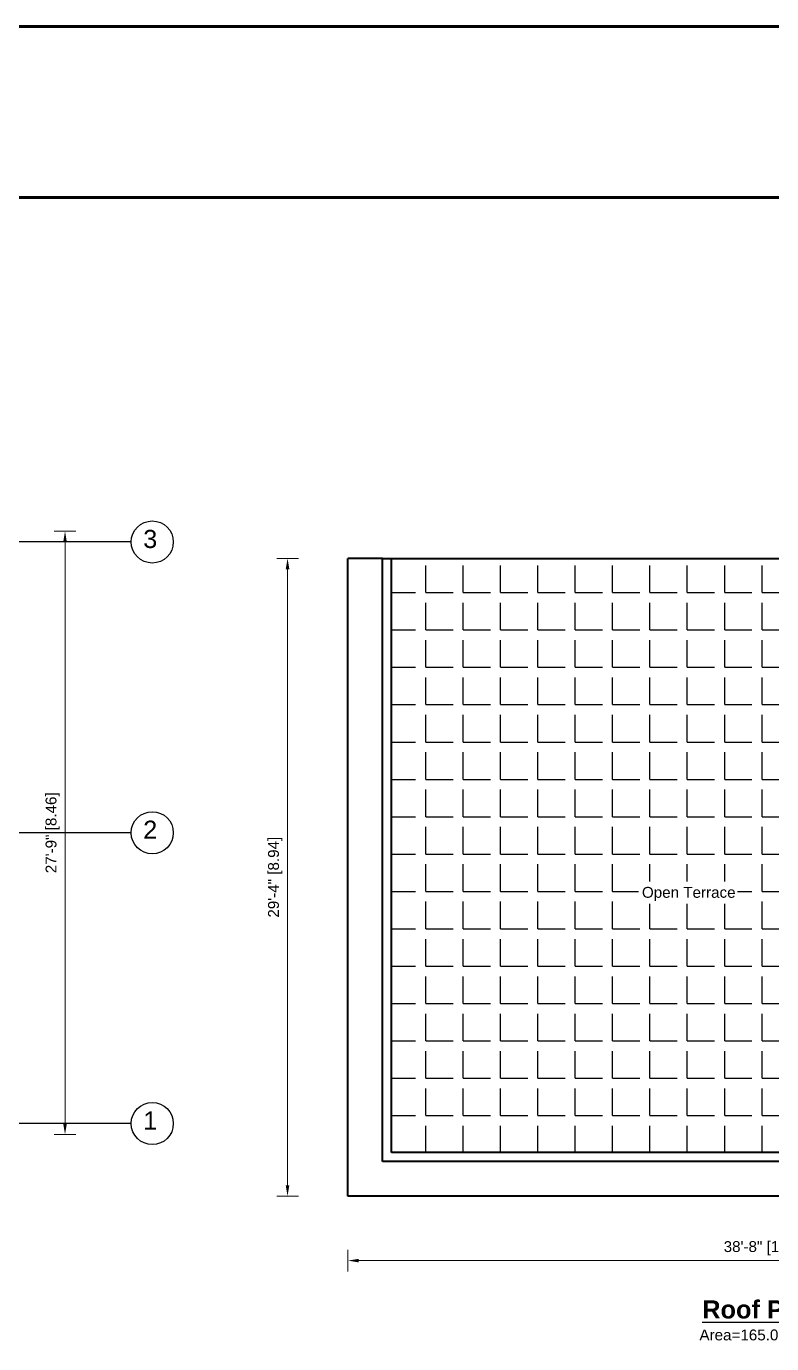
# Model space of a CAD drawing. Header units: feet. Extents: x 28652 to 66086, y -6769 to -640.
# Drawn here: x 49463 to 49875, y -1472 to -744 of the extents above; entities that cross this region are included whole.
import ezdxf

# ---------------------------------------------------------------- set-up
doc = ezdxf.new("R2010")
doc.units = ezdxf.units.FT
doc.header["$LTSCALE"] = 50
doc.header["$MEASUREMENT"] = 0
doc.header["$PDMODE"] = 34
doc.linetypes.add('CENTER', pattern=[2, 1.25, -0.25, 0.25, -0.25])
for name, color, linetype in [('CL', 253, 'CENTER'), ('Hatch', 30, 'Continuous'), ('Text', 7, 'Continuous')]:
    doc.layers.add(name, color=color, linetype=linetype)
for name, color, linetype, lineweight in [('DIMENSION', 142, 'Continuous', 13), ('SHEETS', 7, 'Continuous', 60), ('wall', 6, 'Continuous', 40)]:
    doc.layers.add(name, color=color, linetype=linetype, lineweight=lineweight)
doc.styles.add('1@100', font='arial.ttf', dxfattribs={"height": 6})
doc.styles.add('1@1000', font='arial.ttf', dxfattribs={"height": 60})
doc.styles.add('dimension', font='arial.ttf')
doc.dimstyles.new('1@100', dxfattribs={"dimscale": 0.1, "dimtxt": 60, "dimasz": 60, "dimexe": 60, "dimexo": 0, "dimgap": 30, "dimtad": 1, "dimdec": 0, "dimzin": 0, "dimdsep": 46, "dimlunit": 4, "dimtxsty": 'dimension', "dimcen": 0, "dimclrd": 256, "dimclre": 256, "dimclrt": 256, "dimadec": 0, "dimazin": 0, "dimtfac": 1, "dimtdec": 0, "dimtix": 1, "dimtofl": 0, "dimtmove": 0, "dimatfit": 3, "dimfxl": 60, "dimfxlon": 1, "dimtfillclr": 256, "dimtolj": 1, "dimtzin": 0, "dimlwd": -1, "dimlwe": -1, "dimarcsym": 0})

# ---------------------------------------------------------------- blocks, each defined once
blk = doc.blocks.new('*D62')
at = {"layer": 'Defpoints', "color": 0, "transparency": 16777216}
for p in [(49365.14, -1022.98), (49365.14, -1356.03), (49484.48, -1356.03)]:
    blk.add_point(p, dxfattribs=at)
at = {"layer": 'DIMENSION', "transparency": 16777216}
for p, q in [((49478.48, -1022.98), (49490.48, -1022.98)), ((49484.48, -1028.98), (49484.48, -1350.03)), ((49478.48, -1356.03), (49490.48, -1356.03))]:
    blk.add_line(p, q, dxfattribs=at)
for points in [[(49483.48, -1028.98), (49485.48, -1028.98), (49484.48, -1022.98)], [(49483.48, -1350.03), (49485.48, -1350.03), (49484.48, -1356.03)]]:
    blk.add_solid(points, dxfattribs=at)
at = {"layer": 'DIMENSION', "transparency": 16777216, "insert": (49477.64, -1189.51), "char_height": 6, "attachment_point": 5, "rotation": 90, "style": 'dimension'}
blk.add_mtext('\\A1;27\'-9" [8.46]', dxfattribs=at)
blk = doc.blocks.new('*D350')
at = {"layer": 'Defpoints', "color": 0, "transparency": 16777216}
for p in [(49640.68, -1038.01), (49607.33, -1390.07), (49640.68, -1390.07)]:
    blk.add_point(p, dxfattribs=at)
at = {"layer": 'DIMENSION', "transparency": 16777216}
for p, q in [((49613.33, -1038.01), (49601.33, -1038.01)), ((49607.33, -1044.01), (49607.33, -1384.07)), ((49613.33, -1390.07), (49601.33, -1390.07))]:
    blk.add_line(p, q, dxfattribs=at)
for points in [[(49606.33, -1044.01), (49608.33, -1044.01), (49607.33, -1038.01)], [(49606.33, -1384.07), (49608.33, -1384.07), (49607.33, -1390.07)]]:
    blk.add_solid(points, dxfattribs=at)
at = {"layer": 'DIMENSION', "transparency": 16777216, "insert": (49600.48, -1214.04), "char_height": 6, "attachment_point": 5, "rotation": 90, "style": 'dimension'}
blk.add_mtext('\\A1;29\'-4" [8.94]', dxfattribs=at)
blk = doc.blocks.new('*D351')
at = {"layer": 'Defpoints', "color": 0, "transparency": 16777216}
for p in [(49640.68, -1390.07), (50104.91, -1390.07), (50104.91, -1425.7)]:
    blk.add_point(p, dxfattribs=at)
at = {"layer": 'DIMENSION', "transparency": 16777216}
for p, q in [((49640.68, -1419.7), (49640.68, -1431.7)), ((50104.91, -1419.7), (50104.91, -1431.7)), ((49646.68, -1425.7), (50098.91, -1425.7))]:
    blk.add_line(p, q, dxfattribs=at)
for points in [[(49646.68, -1424.7), (49646.68, -1426.7), (49640.68, -1425.7)], [(50098.91, -1424.7), (50098.91, -1426.7), (50104.91, -1425.7)]]:
    blk.add_solid(points, dxfattribs=at)
at = {"layer": 'DIMENSION', "transparency": 16777216, "insert": (49872.79, -1418.86), "char_height": 6, "attachment_point": 5, "style": 'dimension'}
blk.add_mtext('\\A1;38\'-8" [11.79]', dxfattribs=at)

msp = doc.modelspace()

# ---------------------------------------------------------------- hatches: boundary and pattern name
at = {"layer": 'Hatch'}
h = msp.add_hatch(dxfattribs=at)
h.set_pattern_fill('ANGLE', color=256, scale=75)
h.set_pattern_definition([(0, (37246.804, -1531.294), (0, 20.625), [15, -5.625]), (90, (37246.804, -1531.294), (-20.625, 1e-15), [15, -5.625])])
edge = h.paths.add_edge_path()
edge.add_line((50060.17, -1210.54), (49960.91, -1210.54))
edge.add_line((49960.91, -1210.54), (49948.91, -1210.54))
edge.add_line((49948.91, -1210.54), (49948.91, -1198.54))
edge.add_line((49948.91, -1198.54), (49924.91, -1198.54))
edge.add_arc((49960.91, -1198.54), 36, 99.59407, 180, ccw=False)
edge.add_line((49954.91, -1163.04), (49954.91, -1162.54))
edge.add_line((49954.91, -1162.54), (49951.91, -1162.54))
edge.add_line((49951.91, -1162.54), (49951.91, -1050.01))
edge.add_line((49951.91, -1050.01), (49948.91, -1050.01))
edge.add_line((49948.91, -1050.01), (49948.91, -1038.01))
edge.add_line((49948.91, -1038.01), (49664.68, -1038.01))
edge.add_line((49664.68, -1038.01), (49664.68, -1366.07))
edge.add_line((49664.68, -1366.07), (50060.17, -1366.07))
edge.add_line((50060.17, -1366.07), (50060.17, -1210.54))
h.paths.add_polyline_path([(50080.91, -1213.04), (50076.91, -1210.54), (50073.91, -1210.54), (50060.17, -1210.54), (50060.17, -1366.07), (50080.91, -1366.07)])
h.paths.add_polyline_path([(49801.1, -1228.78), (49855.82, -1228.78), (49855.82, -1216.42), (49801.1, -1216.42)], flags=16)

# ---------------------------------------------------------------- linework, layer by layer
at = {"layer": 'CL', "ltscale": 25}
for p, q in [((49521.01, -1028.98), (48781.58, -1028.98)), ((49521.01, -1189.51), (48781.58, -1189.51)), ((49521.01, -1350.03), (48781.58, -1350.03))]:
    msp.add_line(p, q, dxfattribs=at)
at = {"layer": 'SHEETS'}
for p, q in [((47797.59, -744.32), (51108.59, -744.32)), ((51014.03, -838.88), (47892.14, -838.88))]:
    msp.add_line(p, q, dxfattribs=at)
at = {"layer": 'Text'}
for centre in [(49532.64, -1028.98), (49532.64, -1189.51), (49532.64, -1350.03)]:
    msp.add_circle(centre, 11.63, dxfattribs=at)
at = {"layer": 'wall'}
for p, q in [((49640.68, -1390.07), (49640.68, -1038.01)), ((49659.68, -1038.01), (49640.68, -1038.01)), ((49659.68, -1038.01), (50085.91, -1038.01)), ((49659.68, -1371.07), (49659.68, -1038.01)), ((49664.68, -1366.07), (49664.68, -1038.01)), ((50080.91, -1366.07), (49664.68, -1366.07)), ((50085.91, -1371.07), (49659.68, -1371.07)), ((50104.91, -1390.07), (49640.68, -1390.07))]:
    msp.add_line(p, q, dxfattribs=at)

# ---------------------------------------------------------------- texts
at = {"layer": 'Text', "attachment_point": 1}
for s, width, gutter_width, insert, char_height, style in [('3', 152.0107, 300, (49527.64, -1022.3), 10, '1@1000'), ('2', 152.0107, 300, (49527.64, -1182.83), 10, '1@1000'), ('Open Terrace', 85.4632, 30, (49803.01, -1219.4), 6, '1@100'), ('1', 152.0107, 300, (49527.64, -1343.36), 10, '1@1000'), ('{\\fArial|b1|i0|c0|p34;\\LRoof Plan}', 152.0107, 300, (49836.32, -1447.65), 10, '1@1000'), ('Area=165.00Sq.ft', 73.9895, 300, (49834.76, -1463.73), 6, '1@1000')]:
    msp.add_mtext_dynamic_manual_height_columns(s, width=width, gutter_width=gutter_width, heights=[0], dxfattribs=dict(at, insert=insert, char_height=char_height, style=style))

# ---------------------------------------------------------------- dimensions: what is measured, and where the dimension line sits
at = {"layer": 'DIMENSION'}
dim = msp.add_linear_dim(base=(49484.48, -1356.03), p1=(49365.14, -1022.98), p2=(49365.14, -1356.03), angle=90, dimstyle='1@100', override={"dimtmove": 1}, dxfattribs=at)
dim.commit()
dim.dimension.update_dxf_attribs({"geometry": '*D62', "text_midpoint": (49477.64, -1189.51)})
dim = msp.add_linear_dim(base=(49607.33, -1390.07), p1=(49640.68, -1038.01), p2=(49640.68, -1390.07), angle=90, dimstyle='1@100', dxfattribs=at)
dim.commit()
dim.dimension.update_dxf_attribs({"geometry": '*D350', "text_midpoint": (49600.48, -1214.04)})
dim = msp.add_linear_dim(base=(50104.91, -1425.7), p1=(49640.68, -1390.07), p2=(50104.91, -1390.07), dimstyle='1@100', dxfattribs=at)
dim.commit()
dim.dimension.update_dxf_attribs({"geometry": '*D351', "text_midpoint": (49872.79, -1418.86)})

doc.saveas('drawing.dxf')
